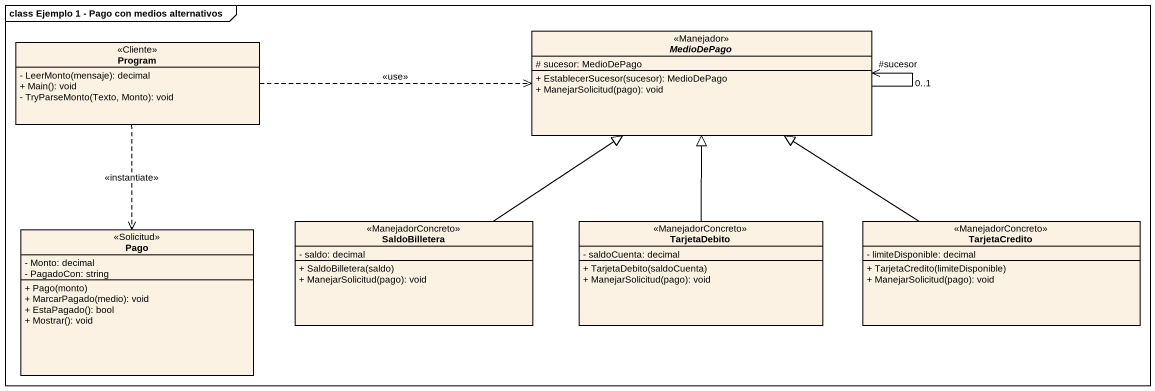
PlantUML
@startuml
mainframe class Ejemplo 1 - Pago con medios alternativos
hide circle
hide empty members
skinparam classAttributeIconSize 0
abstract class MedioDePago <<Manejador>> {
  # sucesor: MedioDePago
  + EstablecerSucesor(sucesor): MedioDePago
  + ManejarSolicitud(pago): void
}
class Program <<Cliente>> {
  - LeerMonto(mensaje): decimal
  + Main(): void
  - TryParseMonto(Texto, Monto): void
}
class SaldoBilletera <<ManejadorConcreto>> {
  - saldo: decimal
  + SaldoBilletera(saldo)
  + ManejarSolicitud(pago): void
}
class TarjetaDebito <<ManejadorConcreto>> {
  - saldoCuenta: decimal
  + TarjetaDebito(saldoCuenta)
  + ManejarSolicitud(pago): void
}
class TarjetaCredito <<ManejadorConcreto>> {
  - limiteDisponible: decimal
  + TarjetaCredito(limiteDisponible)
  + ManejarSolicitud(pago): void
}
class Pago <<Solicitud>> {
  - Monto: decimal
  - PagadoCon: string
  + Pago(monto)
  + MarcarPagado(medio): void
  + EstaPagado(): bool
  + Mostrar(): void
}
MedioDePago --> "#sucesor\n0..1" MedioDePago
Program .right.> MedioDePago : <<use>>
Program ..> Pago : <<instantiate>>
SaldoBilletera -up-|> MedioDePago
TarjetaDebito -up-|> MedioDePago
TarjetaCredito -up-|> MedioDePago
@enduml
